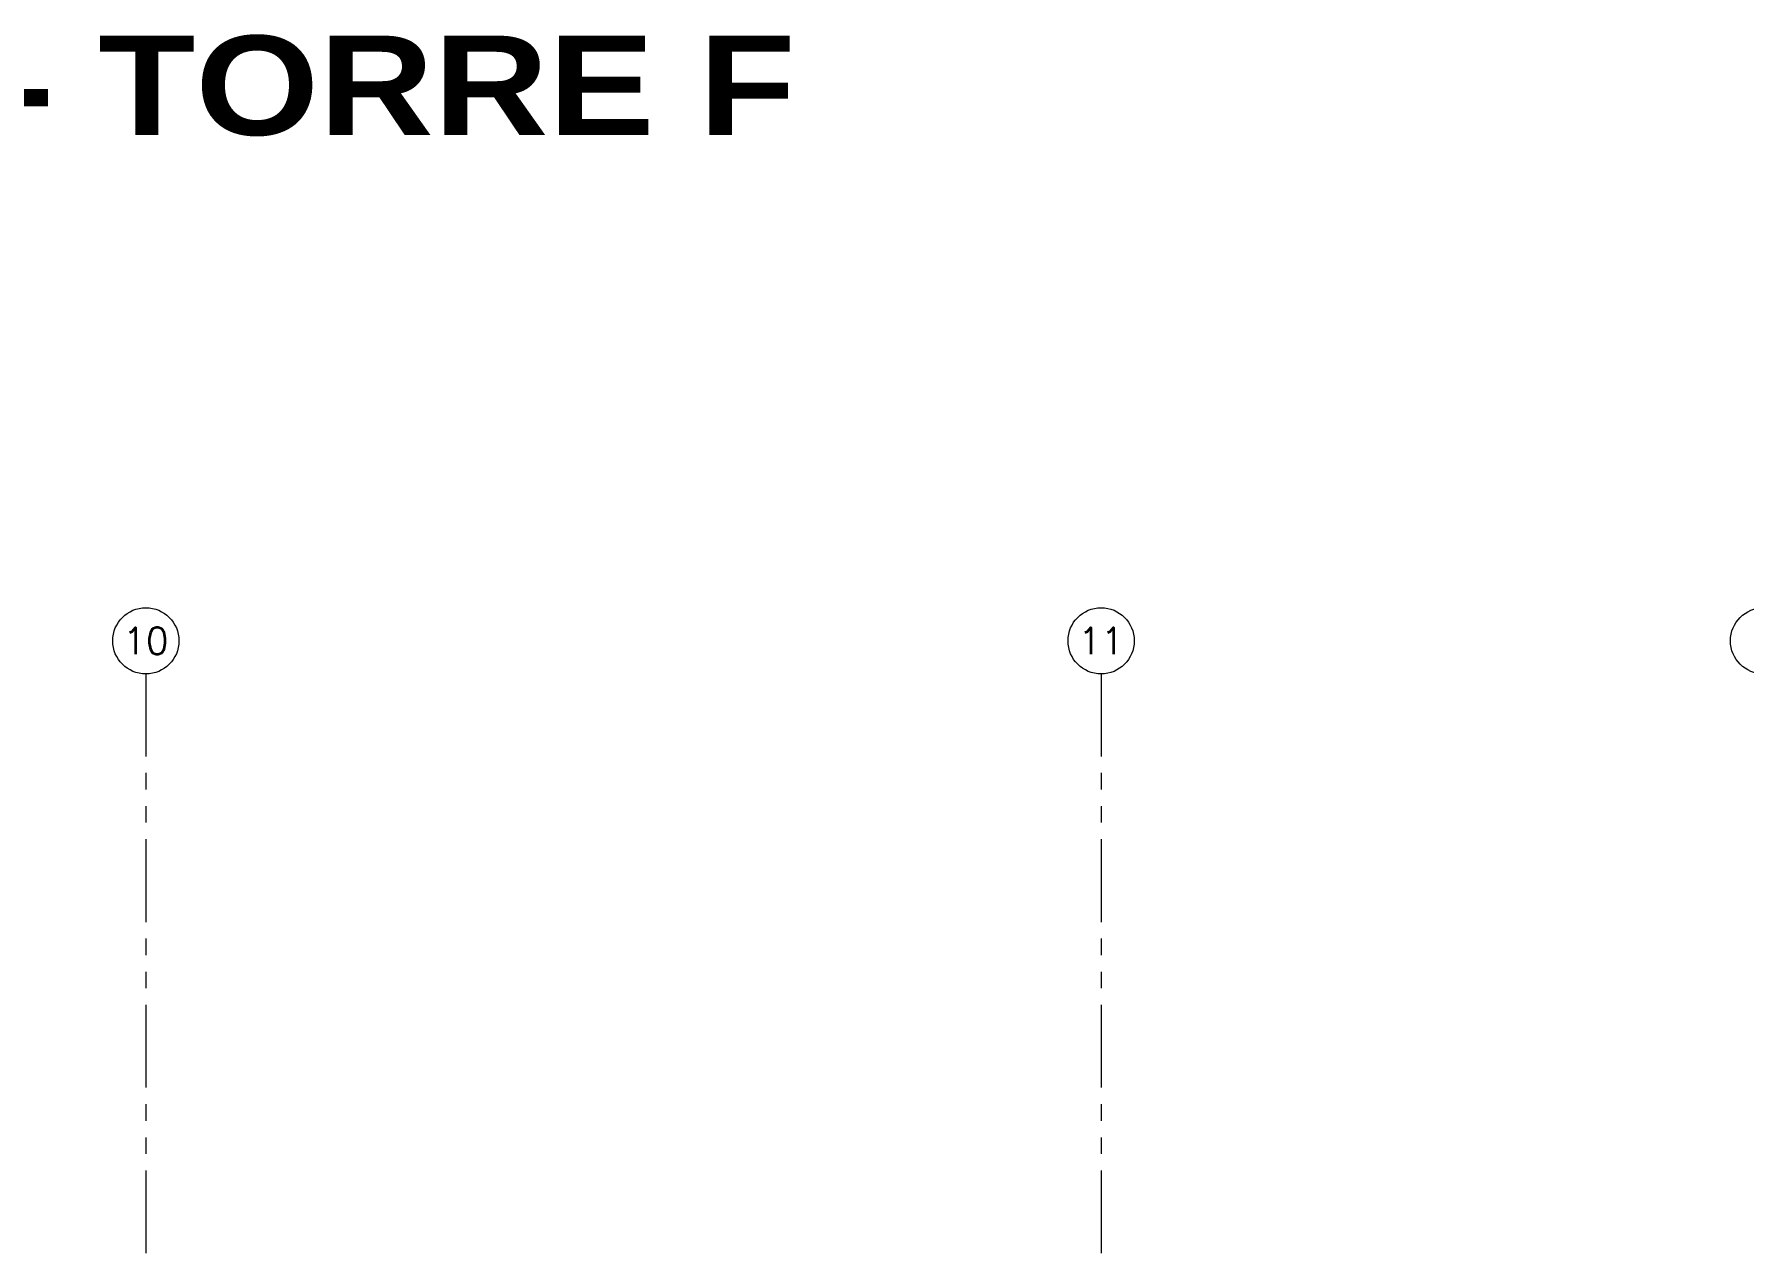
# Model space of a CAD drawing. Header units: millimetres. Extents: x 2085 to 2829, y 1352 to 1631.
# Drawn here: x 2170.53 to 2183.44, y 1540.3 to 1549.46 of the extents above; entities that cross this region are included whole.
import ezdxf
from ezdxf.enums import TextEntityAlignment as Align

# ---------------------------------------------------------------- set-up
doc = ezdxf.new("R2010")
doc.units = ezdxf.units.MM
for name, pattern in [('HIDDEN2', [0.1875, 0.125, -0.0625]), ('PHANTOM', [2.5, 1.25, -0.25, 0.25, -0.25, 0.25, -0.25]), ('PHANTOM2', [1.25, 0.625, -0.125, 0.125, -0.125, 0.125, -0.125])]:
    doc.linetypes.add(name, pattern=pattern)
doc.layers.add('A-EJES', color=251, linetype='PHANTOM', lineweight=9)
doc.layers.add('A-PROYECCIONES', color=251, linetype='HIDDEN2', lineweight=9)
doc.layers.add('A-ETAPAS', color=251, linetype='Continuous', lineweight=9, plot=False)
doc.styles.add('R160-75', font='ariblk.ttf', dxfattribs={"height": 0.6})
doc.styles.add('ROMANS', font='romans.shx', dxfattribs={"width": 0.8})

# ---------------------------------------------------------------- blocks, each defined once
blk = doc.blocks.new('EJES 1P')
at = {"layer": 'A-EJES', "linetype": 'PHANTOM2'}
for points in [[(55.994, 5.345), (55.994, -4.158)], [(63.204, 5.345), (63.204, -4.158)]]:
    blk.add_lwpolyline(points, dxfattribs=at)
at = {"layer": 'A-EJES', "linetype": 'Continuous'}
for centre in [(55.994, 5.592), (63.204, 5.592), (68.204, 5.592)]:
    blk.add_circle(centre, 0.25, dxfattribs=at)
at = {"layer": 'A-EJES', "linetype": 'Continuous', "style": 'ROMANS'}
for s, p in [('10', (55.994, 5.592)), ('11', (63.204, 5.592))]:
    blk.add_text(s, height=0.2, dxfattribs=at).set_placement(p, align=Align.MIDDLE_CENTER)

msp = doc.modelspace()

# ---------------------------------------------------------------- block references
at = {"layer": 'A-PROYECCIONES'}
msp.add_blockref('EJES 1P', (2115.381, 1539.288), dxfattribs=at)

# ---------------------------------------------------------------- texts
at = {"layer": 'A-ETAPAS', "color": 1, "style": 'R160-75'}
msp.add_text('ETAPA IV - TORRE F', height=0.75, dxfattribs=at).set_placement((2170.35, 1548.697), align=Align.CENTER)

doc.saveas('drawing.dxf')
